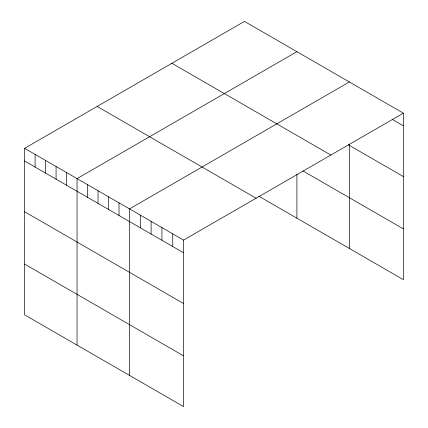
<?xml version="1.0" encoding="UTF-8"?>
<svg xmlns="http://www.w3.org/2000/svg" width="428" height="428" viewBox="0 0 428 428"><rect width="100%" height="100%" fill="white"/><g stroke="black" fill="none" stroke-linecap="round" stroke-linejoin="round"><path stroke-width="0.64" d="M24.599 148.329L183.548 240.103L183.548 406.6L24.599 314.831L24.599 148.329L244.452 21.4L403.401 113.169L403.401 279.671L258.806 196.19M296.904 51.686L77.051 178.615L77.051 345.112M349.36 81.967L129.507 208.896L129.507 375.399M183.548 240.103L403.401 113.169M392.594 119.594L403.401 125.832M348.253 144.76L403.401 176.598M171.901 63.285L330.849 155.059M302.976 170.922L403.401 228.905M97.151 106.444L256.099 198.212M24.599 160.992L183.548 252.766M24.599 211.758L183.548 303.532M24.599 264.065L183.548 355.834M349.36 144.129L349.36 248.47M296.904 174.399L296.904 218.184M172.741 233.859L172.741 246.523M161.934 227.621L161.934 240.285M151.121 221.378L151.121 234.041M140.314 215.14L140.314 227.803M119.016 202.84L119.016 215.503M108.525 196.784L108.525 209.447M98.033 190.728L98.033 203.391M87.542 184.671L87.542 197.335M66.559 172.559L66.559 185.222M56.068 166.503L56.068 179.166M45.582 160.446L45.582 173.11M35.091 154.385L35.091 167.048"/></g></svg>
